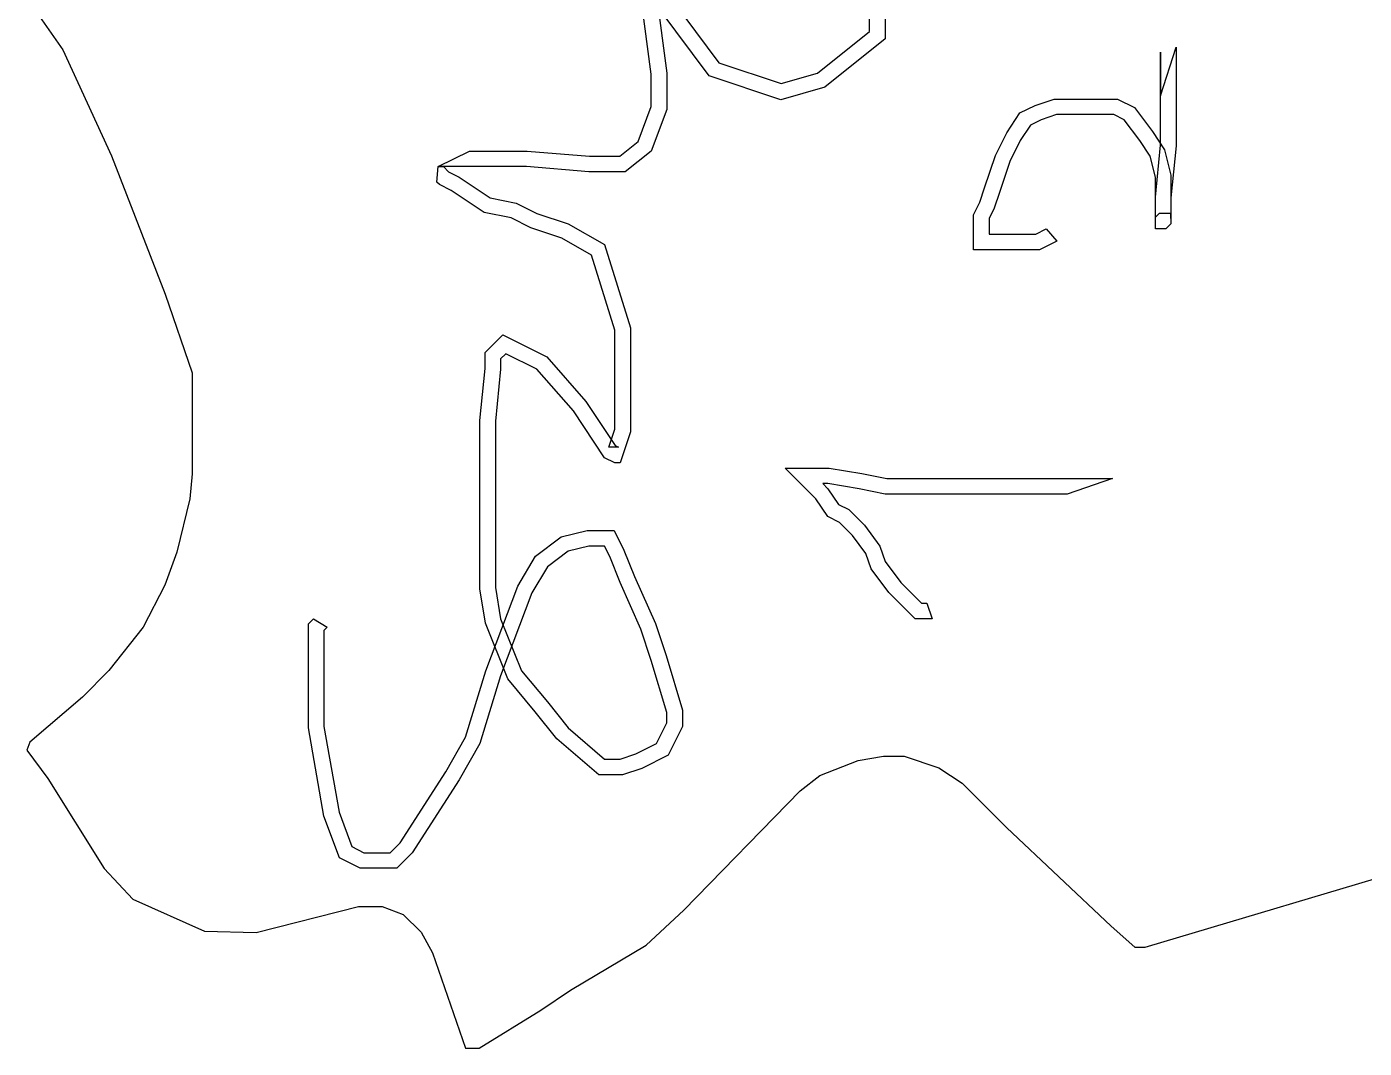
# Model space of a CAD drawing. Header units: metres. Extents: x -3553 to -772, y 370 to 2945.
# Drawn here: x -3519 to -2651, y 370 to 1033 of the extents above; entities that cross this region are included whole.
import ezdxf

# ---------------------------------------------------------------- set-up
doc = ezdxf.new("R2010")
doc.units = ezdxf.units.M

msp = doc.modelspace()

# ---------------------------------------------------------------- linework, layer by layer
at = {"layer": '1'}
msp.add_lwpolyline([(-3517.13, 1048.13), (-3495.85, 1017.73), (-3464.24, 949.02), (-3429.6, 859.2), (-3412, 808.08), (-3412, 742.4), (-3413.47, 726.22), (-3421.89, 691.59), (-3429.67, 670.22), (-3443.76, 642.97), (-3466, 614.8), (-3483.2, 597.6), (-3517.29, 568.38), (-3519.37, 563.17), (-3505.6, 544.8), (-3469, 486.24), (-3450.4, 466.4), (-3404, 445.6), (-3370.4, 444.8), (-3304.04, 461.6), (-3288.53, 461.6), (-3274.88, 456.48), (-3263.36, 444.96), (-3256.01, 431.49), (-3234.4, 369.6), (-3225.6, 369.6), (-3185.6, 394.4), (-3166.4, 407.2), (-3117.16, 436.41), (-3092.8, 459.2), (-3017.11, 536.74), (-3004.34, 546.67), (-2979.52, 556.32), (-2963.2, 559.2), (-2949.6, 559.2), (-2927.2, 551.73), (-2912, 541.6), (-2883.2, 512.8), (-2815.2, 448.8), (-2800, 435.2), (-2793.09, 435.2), (-2611.71, 489.23)], dxfattribs=at)
at = {"layer": '51'}
msp.add_lwpolyline([(-2850.66, 893.5), (-2861.8, 887.93), (-2870.93, 887.93), (-2881.06, 887.93), (-2887.8, 887.93), (-2904.67, 887.93), (-2904.67, 901.43), (-2904.67, 904.8), (-2904.67, 910.57), (-2900.55, 918.81), (-2897.41, 928.25), (-2890.43, 949.18), (-2883.08, 963.88), (-2874.49, 976.76), (-2864.7, 981.66), (-2852.33, 985.78), (-2837.19, 985.78), (-2823.7, 985.78), (-2811.19, 985.78), (-2800.16, 980.27), (-2788.44, 964.64), (-2780.56, 952.82), (-2776.46, 936.42), (-2776.46, 925.05), (-2776.46, 918.3), (-2776.46, 908.18), (-2776.46, 911.55), (-2784.03, 911.55), (-2786.58, 909), (-2786.58, 922.18), (-2783.21, 955.92), (-2783.21, 975.66), (-2783.21, 1009.4), (-2783.21, 1016.15), (-2783.21, 987.93), (-2773.09, 1019.52), (-2773.09, 1016.15), (-2773.09, 1009.4), (-2773.09, 975.66), (-2773.09, 955.41), (-2776.46, 921.67), (-2776.46, 904.8), (-2779.84, 901.43), (-2786.58, 901.43), (-2786.58, 908.18), (-2786.58, 918.3), (-2786.58, 925.05), (-2786.58, 935.17), (-2789.96, 948.67), (-2796.71, 958.79), (-2806.83, 972.28), (-2813.58, 975.66), (-2823.7, 975.66), (-2837.19, 975.66), (-2850.69, 975.66), (-2860.81, 972.28), (-2867.56, 968.91), (-2874.31, 958.79), (-2881.06, 945.29), (-2887.8, 925.05), (-2891.18, 914.93), (-2894.55, 908.18), (-2894.55, 904.8), (-2894.55, 901.43), (-2894.55, 898.06), (-2887.8, 898.06), (-2881.06, 898.06), (-2870.93, 898.06), (-2864.19, 898.06), (-2857.44, 901.43)], close=True, dxfattribs=at)
at = {"layer": '52'}
msp.add_lwpolyline([(-2931.57, 648.38), (-2942.61, 648.38), (-2959.58, 665.35), (-2971.11, 680.74), (-2974.49, 690.86), (-2983.19, 702.47), (-2991.64, 710.92), (-2999.33, 714.76), (-3007.01, 726.28), (-3026.96, 746.23), (-2998.31, 746.23), (-2977.08, 742.69), (-2961.03, 739.48), (-2938.41, 739.48), (-2918.17, 739.48), (-2904.67, 739.48), (-2891.18, 739.48), (-2874.31, 739.48), (-2860.81, 739.48), (-2857.44, 739.48), (-2854.06, 739.48), (-2850.69, 739.48), (-2847.32, 739.48), (-2814.44, 739.48), (-2843.94, 729.36), (-2847.32, 729.36), (-2850.69, 729.36), (-2854.06, 729.36), (-2857.44, 729.36), (-2860.81, 729.36), (-2874.31, 729.36), (-2891.18, 729.36), (-2904.67, 729.36), (-2918.17, 729.36), (-2938.41, 729.36), (-2962.03, 729.36), (-2978.9, 732.73), (-2999.15, 736.11), (-3002.52, 736.11), (-2999.15, 732.73), (-2992.4, 722.61), (-2985.65, 719.24), (-2975.53, 709.11), (-2965.41, 695.62), (-2962.03, 685.5), (-2951.91, 672), (-2938.41, 658.5), (-2935.04, 658.5)], close=True, dxfattribs=at)
at = {"layer": '54'}
for points in [[(-3110.49, 1053.26), (-3103.74, 1002.65), (-3103.74, 979.03), (-3113.86, 952.04), (-3130.73, 938.54), (-3154.35, 938.54), (-3194.84, 941.92), (-3231.95, 941.92), (-3252.19, 941.92), (-3248.82, 941.92), (-3245.44, 938.54), (-3238.7, 935.17), (-3218.45, 921.67), (-3201.58, 918.3), (-3188.09, 911.55), (-3167.84, 904.8), (-3144.23, 891.31), (-3127.36, 837.32), (-3127.36, 800.21), (-3127.36, 769.85), (-3134.1, 749.6), (-3137.48, 749.6), (-3144.23, 752.98), (-3150.97, 763.1), (-3164.47, 783.34), (-3188.09, 810.33), (-3208.33, 820.45), (-3211.71, 817.08), (-3211.71, 810.33), (-3215.08, 776.59), (-3215.08, 746.23), (-3215.08, 719.24), (-3215.08, 705.74), (-3215.08, 682.12), (-3215.08, 668.63), (-3211.71, 648.38), (-3198.21, 614.64), (-3181.34, 594.4), (-3167.84, 577.53), (-3144.23, 557.29), (-3134.1, 557.29), (-3123.98, 560.66), (-3110.49, 567.41), (-3103.74, 580.9), (-3103.74, 587.65), (-3113.86, 621.39), (-3120.61, 641.63), (-3134.1, 672), (-3140.85, 688.87), (-3144.23, 695.62), (-3154.35, 695.62), (-3167.84, 692.24), (-3181.34, 682.12), (-3191.46, 665.25), (-3211.71, 611.27), (-3225.2, 567.41), (-3238.7, 543.79), (-3269.06, 496.55), (-3279.18, 486.43), (-3292.68, 486.43), (-3302.8, 486.43), (-3316.3, 493.18), (-3326.42, 520.17), (-3336.54, 577.53), (-3336.54, 611.27), (-3336.54, 645.01), (-3333.17, 648.38), (-3324.25, 642.99), (-3326.42, 640.82), (-3326.42, 611.27), (-3326.42, 578.42), (-3316.61, 522.85), (-3308.22, 500.46), (-3300.41, 496.55), (-3292.68, 496.55), (-3283.38, 496.55), (-3276.99, 502.94), (-3247.35, 549.04), (-3234.55, 571.46), (-3221.29, 614.54), (-3200.62, 669.67), (-3189, 689.03), (-3172.28, 701.57), (-3155.59, 705.74), (-3137.97, 705.74), (-3131.61, 693.02), (-3124.78, 675.94), (-3111.16, 645.3), (-3104.21, 624.45), (-3093.62, 589.14), (-3093.62, 578.51), (-3102.94, 559.86), (-3120.1, 551.28), (-3132.46, 547.16), (-3147.97, 547.16), (-3175.15, 570.46), (-3189.18, 588), (-3207.01, 609.39), (-3221.51, 645.64), (-3225.2, 667.79), (-3225.2, 682.12), (-3225.2, 705.74), (-3225.2, 719.24), (-3225.2, 746.23), (-3225.2, 777.1), (-3221.83, 810.84), (-3221.83, 821.27), (-3210.33, 832.77), (-3181.78, 818.5), (-3156.42, 789.51), (-3142.55, 768.71), (-3137.29, 760.83), (-3135.09, 759.72), (-3141.4, 759.72), (-3137.48, 771.49), (-3137.48, 800.21), (-3137.48, 835.78), (-3152.7, 884.49), (-3172, 895.52), (-3191.97, 902.18), (-3204.9, 908.64), (-3222.4, 912.14), (-3243.79, 926.4), (-3251.44, 930.23), (-3253.01, 931.8), (-3252.19, 941.92), (-3231.95, 952.04), (-3194.41, 952.04), (-3153.93, 948.67), (-3134.28, 948.67), (-3122.36, 958.2), (-3113.86, 980.87), (-3113.86, 1001.98), (-3120.16, 1049.25)], [(-2962.03, 1050.8), (-2962.03, 1024.78), (-3001.16, 993.48), (-3029.74, 985.31), (-3076.2, 1000.79), (-3108.84, 1044.32)], [(-3100.36, 1049.89), (-3070, 1009.4), (-3029.51, 995.9), (-3005.89, 1002.65), (-2972.15, 1029.64), (-2972.15, 1049.89)]]:
    msp.add_lwpolyline(points, dxfattribs=at)

doc.saveas('drawing.dxf')
